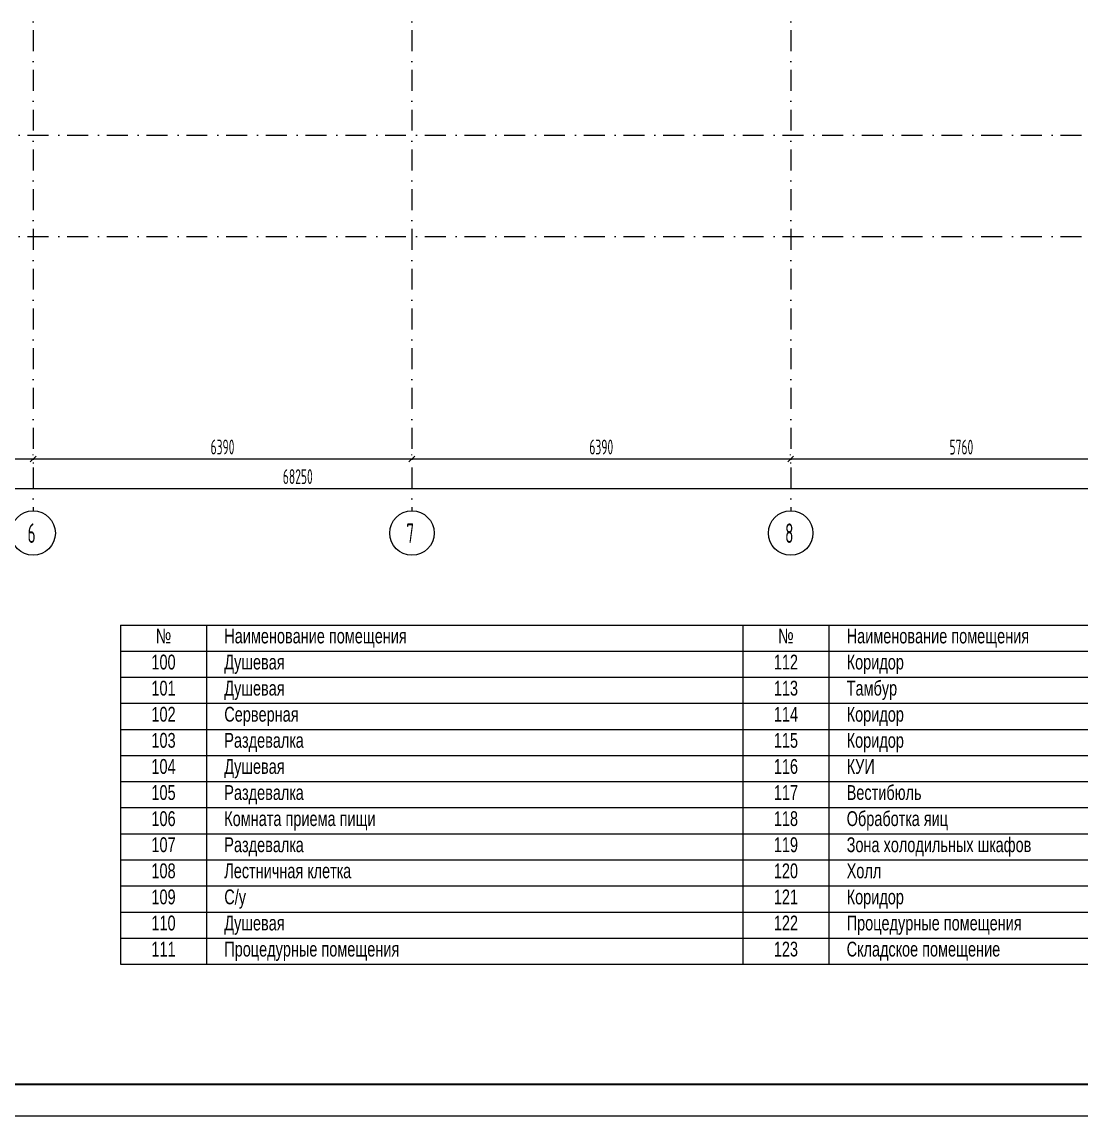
# Model space of a CAD drawing. Extents: x -1560602 to 321118, y -2308202 to -430103.
# Drawn here: x -1522665 to -1504795, y -2067694 to -2049244 of the extents above; entities that cross this region are included whole.
import ezdxf
from ezdxf.enums import TextEntityAlignment as Align

# ---------------------------------------------------------------- set-up
doc = ezdxf.new("R2010")
doc.units = 0
doc.header["$MEASUREMENT"] = 0
doc.header["$PDSIZE"] = -5
doc.linetypes.add('Dot & Dashed', pattern=[670.277762, 352.777767, -176.388884, 0, -141.111112])
doc.linetypes.add('Штрихпунктирная', pattern=[0.670278, 0.352778, -0.176389, 0, -0.141111])
doc.layers.get('0').update_dxf_attribs({"color": 255, "linetype": 'CONTINUOUS'})
doc.layers.get('Defpoints').update_dxf_attribs({"linetype": 'CONTINUOUS'})
doc.layers.add('Оси', color=253, linetype='Dot & Dashed')
doc.layers.add('РАЗМЕРЫ', color=255, linetype='CONTINUOUS')
doc.layers.add('Экспликация помещений', color=7, linetype='Continuous', lineweight=18)
doc.styles.add('2', font='arial.ttf', dxfattribs={"height": 2})
doc.styles.add('GOST 2.304', font='CS_Gost2304.shx', dxfattribs={"width": 0.7})
doc.styles.get("Standard").update_dxf_attribs({"font": 'spds.shx', "width": 0.7, "height": 250})
doc.styles.add('СГЕНЕРИР_СТИЛЬ_1', font='')
doc.styles.get('СГЕНЕРИР_СТИЛЬ_1').set_extended_font_data('GOST_type_A')
doc.dimstyles.new('SPDS', dxfattribs={"dimscale": 100, "dimtxt": 2.5, "dimasz": 1, "dimexe": 0.75, "dimexo": 0.625, "dimtad": 1, "dimdec": 0, "dimtxsty": 'GOST 2.304', "dimblk": 'OBLIQUE', "dimcen": 2.5, "dimdle": 1, "dimadec": 0, "dimazin": 2, "dimtfac": 0.75, "dimtdec": 0, "dimtmove": 0, "dimatfit": 0, "dimfxl": 1, "dimtolj": 1, "dimarcsym": 1})

# ---------------------------------------------------------------- blocks, each defined once
blk = doc.blocks.new('ARROWHEAD_6')
at = {"color": 0, "linetype": 'Continuous', "lineweight": 0}
for p, q in [((0, 0), (-1, 0)), ((-0.5, -0.5), (0.5, 0.5))]:
    blk.add_line(p, q, dxfattribs=at)
blk = doc.blocks.new('_Oblique')
at = {"color": 0, "linetype": 'ByBlock', "lineweight": -2}
blk.add_line((-0.5, -0.5), (0.5, 0.5), dxfattribs=at)
blk = doc.blocks.new('*D242')
at = {"layer": 'Defpoints', "color": 0, "transparency": 16777216}
for p in [(-1528865, -2056614), (-1522475, -2056614), (-1522475, -2056614)]:
    blk.add_point(p, dxfattribs=at)
at = {"layer": 'РАЗМЕРЫ', "color": 0, "lineweight": -2, "transparency": 16777216}
for p, q in [((-1528965, -2056614), (-1522375, -2056614)), ((-1528865, -2056551), (-1528865, -2056539)), ((-1522475, -2056551), (-1522475, -2056539))]:
    blk.add_line(p, q, dxfattribs=at)
at = {"layer": 'РАЗМЕРЫ', "color": 0, "lineweight": -2, "transparency": 16777216, "xscale": 100, "yscale": 100, "zscale": 100, "rotation": 180}
blk.add_blockref('_Oblique', (-1528865, -2056614), dxfattribs=at)
at = {"layer": 'РАЗМЕРЫ', "color": 0, "lineweight": -2, "transparency": 16777216, "xscale": 100, "yscale": 100, "zscale": 100}
blk.add_blockref('_Oblique', (-1522475, -2056614), dxfattribs=at)
at = {"layer": 'РАЗМЕРЫ', "color": 0, "transparency": 16777216, "insert": (-1525670, -2056412), "char_height": 250, "attachment_point": 5}
blk.add_mtext('\\A1;6390', dxfattribs=at)
blk = doc.blocks.new('*D243')
at = {"layer": 'Defpoints', "color": 0, "transparency": 16777216}
for p in [(-1522475, -2056614), (-1516085, -2056614), (-1516085, -2056614)]:
    blk.add_point(p, dxfattribs=at)
at = {"layer": 'РАЗМЕРЫ', "color": 0, "lineweight": -2, "transparency": 16777216}
for p, q in [((-1522575, -2056614), (-1515985, -2056614)), ((-1522475, -2056676), (-1522475, -2056689)), ((-1516085, -2056551), (-1516085, -2056539))]:
    blk.add_line(p, q, dxfattribs=at)
at = {"layer": 'РАЗМЕРЫ', "color": 0, "lineweight": -2, "transparency": 16777216, "xscale": 100, "yscale": 100, "zscale": 100, "rotation": 180}
blk.add_blockref('_Oblique', (-1522475, -2056614), dxfattribs=at)
at = {"layer": 'РАЗМЕРЫ', "color": 0, "lineweight": -2, "transparency": 16777216, "xscale": 100, "yscale": 100, "zscale": 100}
blk.add_blockref('_Oblique', (-1516085, -2056614), dxfattribs=at)
at = {"layer": 'РАЗМЕРЫ', "color": 0, "transparency": 16777216, "insert": (-1519280, -2056412), "char_height": 250, "attachment_point": 5}
blk.add_mtext('\\A1;6390', dxfattribs=at)
blk = doc.blocks.new('*D244')
at = {"layer": 'Defpoints', "color": 0, "transparency": 16777216}
for p in [(-1516085, -2056614), (-1509695, -2056614), (-1509695, -2056614)]:
    blk.add_point(p, dxfattribs=at)
at = {"layer": 'РАЗМЕРЫ', "color": 0, "lineweight": -2, "transparency": 16777216}
for p, q in [((-1516185, -2056614), (-1509595, -2056614)), ((-1516085, -2056551), (-1516085, -2056539)), ((-1509695, -2056676), (-1509695, -2056689))]:
    blk.add_line(p, q, dxfattribs=at)
at = {"layer": 'РАЗМЕРЫ', "color": 0, "lineweight": -2, "transparency": 16777216, "xscale": 100, "yscale": 100, "zscale": 100, "rotation": 180}
blk.add_blockref('_Oblique', (-1516085, -2056614), dxfattribs=at)
at = {"layer": 'РАЗМЕРЫ', "color": 0, "lineweight": -2, "transparency": 16777216, "xscale": 100, "yscale": 100, "zscale": 100}
blk.add_blockref('_Oblique', (-1509695, -2056614), dxfattribs=at)
at = {"layer": 'РАЗМЕРЫ', "color": 0, "transparency": 16777216, "insert": (-1512890, -2056412), "char_height": 250, "attachment_point": 5}
blk.add_mtext('\\A1;6390', dxfattribs=at)
blk = doc.blocks.new('*D245')
at = {"layer": 'Defpoints', "color": 0, "transparency": 16777216}
for p in [(-1509695, -2056614), (-1503935, -2056614), (-1503935, -2056614)]:
    blk.add_point(p, dxfattribs=at)
at = {"layer": 'РАЗМЕРЫ', "color": 0, "lineweight": -2, "transparency": 16777216}
for p, q in [((-1509795, -2056614), (-1503835, -2056614)), ((-1509695, -2056551), (-1509695, -2056539)), ((-1503935, -2056676), (-1503935, -2056689))]:
    blk.add_line(p, q, dxfattribs=at)
at = {"layer": 'РАЗМЕРЫ', "color": 0, "lineweight": -2, "transparency": 16777216, "xscale": 100, "yscale": 100, "zscale": 100, "rotation": 180}
blk.add_blockref('_Oblique', (-1509695, -2056614), dxfattribs=at)
at = {"layer": 'РАЗМЕРЫ', "color": 0, "lineweight": -2, "transparency": 16777216, "xscale": 100, "yscale": 100, "zscale": 100}
blk.add_blockref('_Oblique', (-1503935, -2056614), dxfattribs=at)
at = {"layer": 'РАЗМЕРЫ', "color": 0, "transparency": 16777216, "insert": (-1506815, -2056414), "char_height": 250, "attachment_point": 5}
blk.add_mtext('\\A1;5760', dxfattribs=at)
blk = doc.blocks.new('*D256')
at = {"layer": 'Defpoints', "color": 0, "transparency": 16777216}
for p in [(-1552135, -2057113), (-1483885, -2057113), (-1483885, -2057113)]:
    blk.add_point(p, dxfattribs=at)
at = {"layer": 'РАЗМЕРЫ', "color": 0, "lineweight": -2, "transparency": 16777216}
for p, q in [((-1552135, -2057051), (-1552135, -2057038)), ((-1483885, -2057051), (-1483885, -2057038)), ((-1552235, -2057113), (-1483785, -2057113))]:
    blk.add_line(p, q, dxfattribs=at)
at = {"layer": 'РАЗМЕРЫ', "color": 0, "lineweight": -2, "transparency": 16777216, "xscale": 100, "yscale": 100, "zscale": 100, "rotation": 180}
blk.add_blockref('_Oblique', (-1552135, -2057113), dxfattribs=at)
at = {"layer": 'РАЗМЕРЫ', "color": 0, "lineweight": -2, "transparency": 16777216, "xscale": 100, "yscale": 100, "zscale": 100}
blk.add_blockref('_Oblique', (-1483885, -2057113), dxfattribs=at)
at = {"layer": 'РАЗМЕРЫ', "color": 0, "transparency": 16777216, "insert": (-1518010, -2056911), "char_height": 250, "attachment_point": 5}
blk.add_mtext('\\A1;68250', dxfattribs=at)

msp = doc.modelspace()

# ---------------------------------------------------------------- linework, layer by layer
at = {"color": 0, "lineweight": 35, "ltscale": 100}
msp.add_line((-1477001.6, -2067163.2), (-1558501.6, -2067163.2), dxfattribs=at)
at = {"layer": 'Defpoints', "color": 0, "linetype": 'Continuous', "ltscale": 100}
msp.add_line((-1476440.2, -2067694.5), (-1560601.6, -2067694.5), dxfattribs=at)
at = {"layer": 'Оси', "color": 0, "linetype": 'Штрихпунктирная', "lineweight": -3, "ltscale": 1000}
for p, q in [((-1522474.7, -2031283.4), (-1522474.7, -2057488.4)), ((-1516084.7, -2031283.4), (-1516084.7, -2057488.4)), ((-1509694.7, -2031283.4), (-1509694.7, -2057488.4)), ((-1556760.1, -2051153.4), (-1479259.7, -2051153.4)), ((-1556760.1, -2052863.4), (-1479259.7, -2052863.4))]:
    msp.add_line(p, q, dxfattribs=at)
at = {"layer": 'Оси', "color": 0, "linetype": 'Continuous'}
for p, q in [((-1528864.6, -2056613.9), (-1522474.9, -2056613.9)), ((-1522474.6, -2056613.9), (-1516084.9, -2056613.9)), ((-1516084.6, -2056613.9), (-1509694.9, -2056613.9)), ((-1509694.6, -2056613.9), (-1503934.9, -2056613.9)), ((-1552134.6, -2057113.4), (-1483884.9, -2057113.4))]:
    msp.add_line(p, q, dxfattribs=at)
at = {"layer": 'Оси', "color": 0, "linetype": 'Continuous', "ltscale": 100}
for centre in [(-1522474.7, -2057863.4), (-1516084.7, -2057863.4), (-1509694.7, -2057863.4)]:
    msp.add_circle(centre, 375, dxfattribs=at)
at = {"layer": 'Экспликация помещений', "lineweight": 18}
for p, q in [((-1521000, -2059413.4), (-1521000, -2065133.4)), ((-1521000, -2059413.4), (-1479000, -2059413.4)), ((-1519550, -2059413.4), (-1519550, -2065133.4)), ((-1510500, -2059413.4), (-1510500, -2065133.4)), ((-1509050, -2059413.4), (-1509050, -2065133.4)), ((-1521000, -2059853.4), (-1479000, -2059853.4)), ((-1521000, -2060293.4), (-1479000, -2060293.4)), ((-1521000, -2060733.4), (-1479000, -2060733.4)), ((-1521000, -2061173.4), (-1479000, -2061173.4)), ((-1521000, -2061613.4), (-1479000, -2061613.4)), ((-1521000, -2062053.4), (-1479000, -2062053.4)), ((-1521000, -2062493.4), (-1479000, -2062493.4)), ((-1521000, -2062933.4), (-1479000, -2062933.4)), ((-1521000, -2063373.4), (-1479000, -2063373.4)), ((-1521000, -2063813.4), (-1479000, -2063813.4)), ((-1521000, -2064253.4), (-1479000, -2064253.4)), ((-1521000, -2064693.4), (-1479000, -2064693.4)), ((-1521000, -2065133.4), (-1479000, -2065133.4))]:
    msp.add_line(p, q, dxfattribs=at)

# ---------------------------------------------------------------- block references
at = {"layer": 'Оси', "color": 0, "xscale": 0.1425, "yscale": 0.1425, "zscale": 0.1425}
for p in [(-1522474.7, -2056613.9), (-1516084.7, -2056613.9), (-1509694.7, -2056613.9)]:
    msp.add_blockref('ARROWHEAD_6', p, dxfattribs=at)
at = {"layer": 'Оси', "color": 0, "xscale": 0.1425, "yscale": 0.1425, "zscale": 0.1425, "rotation": 180}
for p in [(-1522474.7, -2056613.9), (-1516084.7, -2056613.9), (-1509694.7, -2056613.9)]:
    msp.add_blockref('ARROWHEAD_6', p, dxfattribs=at)

# ---------------------------------------------------------------- texts
at = {"layer": 'Оси', "color": 0, "linetype": 'Continuous', "width": 0.7}
for s, p in [('6', (-1522568.4, -2058030.8)), ('7', (-1516178.4, -2058030.8)), ('8', (-1509788.4, -2058030.8))]:
    msp.add_text(s, height=330, dxfattribs=at).set_placement(p)
at = {"layer": 'Оси', "color": 0, "ltscale": 100, "char_height": 0.23, "attachment_point": 5, "style": 'СГЕНЕРИР_СТИЛЬ_1'}
for s, insert in [('\\A1;6390000', (-1519279.7, -2056613.7)), ('\\A1;6390000', (-1512889.7, -2056613.7)), ('\\A1;5760000', (-1506814.7, -2056613.7)), ('\\A1;68250000', (-1518009.7, -2057113.2))]:
    msp.add_mtext(s, dxfattribs=dict(at, insert=insert))
at = {"layer": 'Экспликация помещений', "style": '2', "width": 0.7}
for s, p in [('№', (-1520275, -2059723.4)), ('№', (-1509775, -2059723.4)), ('100', (-1520275, -2060163.4)), ('112', (-1509775, -2060163.4)), ('101', (-1520275, -2060603.4)), ('113', (-1509775, -2060603.4)), ('102', (-1520275, -2061043.4)), ('114', (-1509775, -2061043.4)), ('103', (-1520275, -2061483.4)), ('115', (-1509775, -2061483.4)), ('104', (-1520275, -2061923.4)), ('116', (-1509775, -2061923.4)), ('105', (-1520275, -2062363.4)), ('117', (-1509775, -2062363.4)), ('106', (-1520275, -2062803.4)), ('118', (-1509775, -2062803.4)), ('107', (-1520275, -2063243.4)), ('119', (-1509775, -2063243.4)), ('108', (-1520275, -2063683.4)), ('120', (-1509775, -2063683.4)), ('109', (-1520275, -2064123.4)), ('121', (-1509775, -2064123.4)), ('110', (-1520275, -2064563.4)), ('122', (-1509775, -2064563.4)), ('111', (-1520275, -2065003.4)), ('123', (-1509775, -2065003.4))]:
    msp.add_text(s, height=250, dxfattribs=at).set_placement(p, align=Align.CENTER)
for s, p in [('Наименование помещения', (-1519250, -2059723.4)), ('Наименование помещения', (-1508750, -2059723.4)), ('Душевая', (-1519250, -2060163.4)), ('Коридор', (-1508750, -2060163.4)), ('Душевая', (-1519250, -2060603.4)), ('Тамбур', (-1508750, -2060603.4)), ('Серверная', (-1519250, -2061043.4)), ('Коридор', (-1508750, -2061043.4)), ('Раздевалка', (-1519250, -2061483.4)), ('Коридор', (-1508750, -2061483.4)), ('Душевая', (-1519250, -2061923.4)), ('КУИ', (-1508750, -2061923.4)), ('Раздевалка', (-1519250, -2062363.4)), ('Вестибюль', (-1508750, -2062363.4)), ('Комната приема пищи', (-1519250, -2062803.4)), ('Обработка яиц', (-1508750, -2062803.4)), ('Раздевалка', (-1519250, -2063243.4)), ('Зона холодильных шкафов', (-1508750, -2063243.4)), ('Лестничная клетка', (-1519250, -2063683.4)), ('Холл', (-1508750, -2063683.4)), ('С/у', (-1519250, -2064123.4)), ('Коридор', (-1508750, -2064123.4)), ('Душевая', (-1519250, -2064563.4)), ('Процедурные помещения', (-1508750, -2064563.4)), ('Процедурные помещения', (-1519250, -2065003.4)), ('Складское помещение', (-1508750, -2065003.4))]:
    msp.add_text(s, height=250, dxfattribs=at).set_placement(p)

# ---------------------------------------------------------------- dimensions: what is measured, and where the dimension line sits
at = {"layer": 'РАЗМЕРЫ', "color": 0}
for base, p1, p2, picture, middle in [((-1522474.7, -2056613.9), (-1528864.7, -2056613.9), (-1522474.7, -2056613.9), '*D242', (-1525669.7, -2056412)), ((-1516084.7, -2056613.9), (-1522474.7, -2056613.8), (-1516084.7, -2056613.9), '*D243', (-1519279.7, -2056412)), ((-1509694.7, -2056613.9), (-1516084.9, -2056613.9), (-1509694.7, -2056613.8), '*D244', (-1512889.8, -2056412)), ((-1503934.7, -2056613.9), (-1509694.7, -2056613.9), (-1503934.7, -2056613.9), '*D245', (-1506814.7, -2056414)), ((-1483884.9, -2057113.4), (-1552134.7, -2057113.4), (-1483884.9, -2057113.4), '*D256', (-1518009.8, -2056911.1))]:
    dim = msp.add_linear_dim(base=base, p1=p1, p2=p2, dimstyle='SPDS', override={"dimscale": 100, "dimlfac": 1, "dimtxsty": 'STANDARD', "dimtolj": 1}, dxfattribs=at)
    dim.commit()
    dim.dimension.update_dxf_attribs({"geometry": picture, "text_midpoint": middle})

doc.saveas('drawing.dxf')
